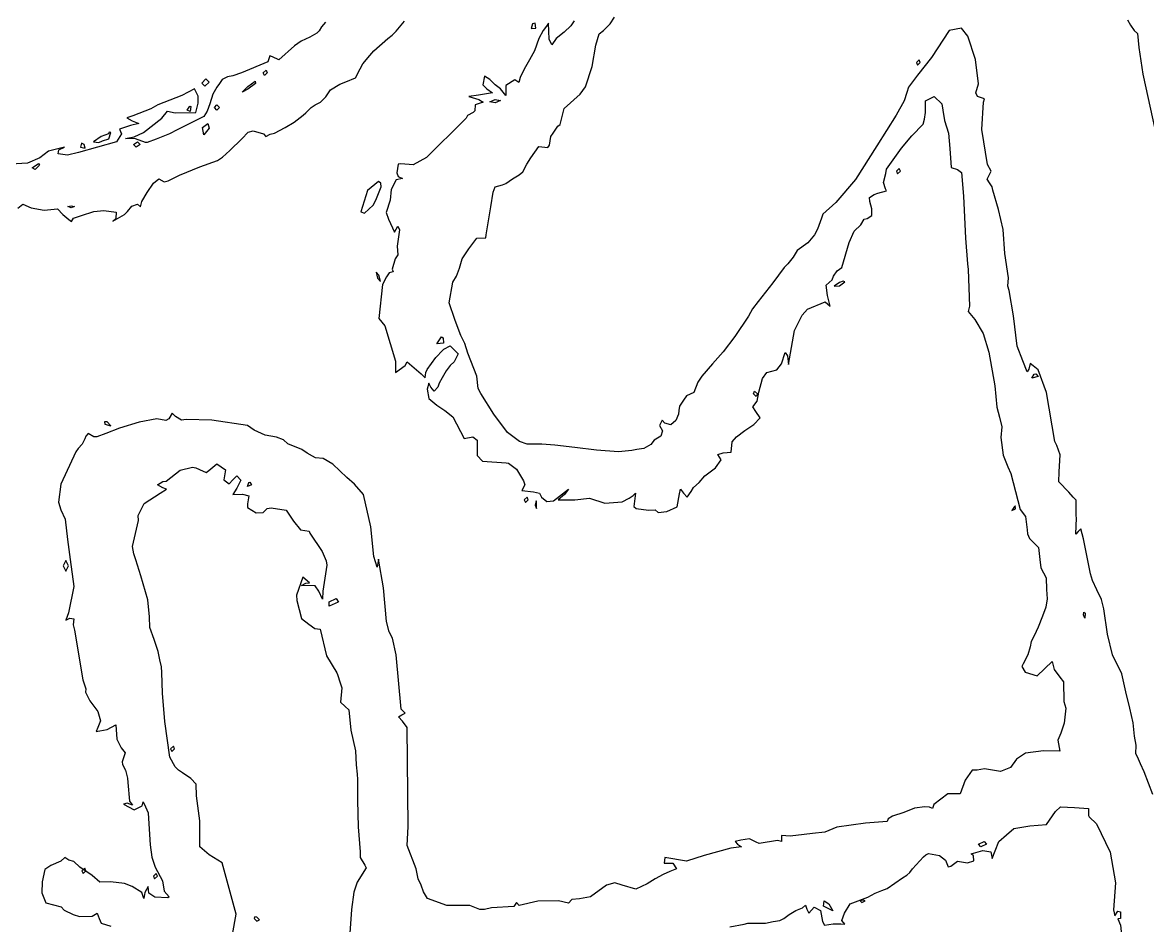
# Model space of a CAD drawing. Extents: x -16 to 63, y -3 to 108.
# Drawn here: x -0.425 to 3.085, y 2.155 to 4.972 of the extents above; entities that cross this region are included whole.
import ezdxf

# ---------------------------------------------------------------- set-up
doc = ezdxf.new("R2010")
doc.units = 0

msp = doc.modelspace()

# ---------------------------------------------------------------- linework, layer by layer
at = {"layer": 'Layer 1'}
for p, q in [((1.40855, 4.96735), (1.421821, 4.98806)), ((0.507789, 4.957937), (0.50006, 4.945833)), ((0.520478, 4.973251), (0.507789, 4.957937)), ((0.740738, 4.945122), (0.766698, 4.976333)), ((1.165469, 4.96739), (1.161823, 4.953535)), ((1.161823, 4.953535), (1.175824, 4.953983)), ((1.173928, 4.97016), (1.165469, 4.96739)), ((1.175824, 4.953983), (1.173928, 4.970171)), ((1.173928, 4.970171), (1.173928, 4.97016)), ((1.209173, 4.959993), (1.199402, 4.946575)), ((1.215591, 4.969472), (1.209173, 4.959993)), ((1.218216, 4.919594), (1.215591, 4.969472)), ((1.285741, 4.961159), (1.265032, 4.941325)), ((1.296242, 4.977202), (1.285741, 4.961159)), ((1.386965, 4.94664), (1.40855, 4.96735)), ((2.504559, 4.954493), (2.466202, 4.946617)), ((2.524247, 4.928825), (2.504559, 4.954493)), ((3.022448, 4.979575), (3.03149, 4.963095)), ((3.03149, 4.963095), (3.043449, 4.946615)), ((0.4706, 4.925999), (0.444494, 4.913602)), ((0.492768, 4.938396), (0.4706, 4.925999)), ((0.50006, 4.945833), (0.492768, 4.938396)), ((0.671026, 4.883722), (0.714778, 4.92208)), ((0.714778, 4.92208), (0.728342, 4.932725)), ((0.728342, 4.932725), (0.740738, 4.945122)), ((1.185839, 4.921782), (1.17213, 4.883279)), ((1.199402, 4.946575), (1.185839, 4.921782)), ((1.226237, 4.901801), (1.218216, 4.919594)), ((1.239655, 4.921636), (1.226237, 4.901801)), ((1.265032, 4.941325), (1.239655, 4.921636)), ((1.363339, 4.900554), (1.374131, 4.936431)), ((1.374131, 4.936431), (1.386965, 4.94664)), ((2.466202, 4.946617), (2.410636, 4.862758)), ((2.54802, 4.856632), (2.524247, 4.928825)), ((3.043449, 4.946615), (3.054242, 4.937573)), ((3.054242, 4.937573), (3.058179, 4.894257)), ((0.423638, 4.899164), (0.374198, 4.855702)), ((0.444494, 4.913602), (0.423638, 4.899164)), ((0.658046, 4.868555), (0.671026, 4.883722)), ((1.17213, 4.883279), (1.156962, 4.855569)), ((1.351963, 4.834341), (1.363339, 4.900554)), ((3.058179, 4.894257), (3.070284, 4.810107)), ((0.340216, 4.849137), (0.25767, 4.814865)), ((0.346342, 4.868097), (0.340216, 4.849137)), ((0.354801, 4.864453), (0.346342, 4.868097)), ((0.374198, 4.855702), (0.354801, 4.864453)), ((0.636023, 4.843179), (0.658046, 4.868555)), ((1.156962, 4.855569), (1.14019, 4.826401)), ((2.372458, 4.855673), (2.363707, 4.84736)), ((2.363707, 4.84736), (2.367353, 4.839047)), ((2.410636, 4.862758), (2.367175, 4.807921)), ((2.367353, 4.839047), (2.376104, 4.84736)), ((2.376104, 4.84736), (2.372458, 4.855673)), ((2.372458, 4.855673), (2.372458, 4.855673)), ((2.557791, 4.780065), (2.54802, 4.856632)), ((0.25767, 4.814865), (0.230835, 4.805676)), ((0.325997, 4.8144), (0.334748, 4.822566)), ((0.329643, 4.806086), (0.325997, 4.8144)), ((0.338394, 4.8144), (0.329643, 4.806086)), ((0.334748, 4.822566), (0.338394, 4.8144)), ((0.334748, 4.822566), (0.334748, 4.822566)), ((0.613126, 4.798842), (0.628148, 4.826844)), ((0.628148, 4.826844), (0.636023, 4.843179)), ((1.14019, 4.826401), (1.127356, 4.800586)), ((1.331399, 4.770609), (1.351963, 4.834341)), ((3.070284, 4.810107), (3.123516, 4.568154)), ((0.147048, 4.795732), (0.13363, 4.782752)), ((0.13363, 4.782752), (0.143548, 4.77298)), ((0.143548, 4.77298), (0.156528, 4.786106)), ((0.156528, 4.786106), (0.147048, 4.795732)), ((0.147048, 4.795732), (0.147048, 4.795732)), ((0.189561, 4.781323), (0.181248, 4.769948)), ((0.197874, 4.794303), (0.189561, 4.781323)), ((0.214354, 4.802032), (0.197874, 4.794303)), ((0.230835, 4.805676), (0.214354, 4.802032)), ((0.301203, 4.781293), (0.278014, 4.763793)), ((0.27816, 4.771959), (0.300182, 4.788877)), ((0.300182, 4.788877), (0.301203, 4.781293)), ((0.300182, 4.788877), (0.300182, 4.788877)), ((0.535246, 4.76224), (0.564269, 4.779741)), ((0.564269, 4.779741), (0.583958, 4.787029)), ((0.583958, 4.787029), (0.613126, 4.798842)), ((1.016512, 4.80467), (1.011408, 4.777689)), ((1.011408, 4.777689), (1.023804, 4.764709)), ((1.032992, 4.793586), (1.016512, 4.80467)), ((1.049618, 4.777106), (1.032992, 4.793586)), ((1.066099, 4.764709), (1.049618, 4.777106)), ((1.082436, 4.775065), (1.082287, 4.744)), ((1.110584, 4.793148), (1.082436, 4.775065)), ((1.123564, 4.785127), (1.110584, 4.793148)), ((1.127356, 4.800586), (1.123564, 4.785127)), ((2.367175, 4.807921), (2.339319, 4.770148)), ((2.549186, 4.752501), (2.557791, 4.780065)), ((0.072158, 4.744586), (-0.003534, 4.71498)), ((0.11139, 4.764859), (0.072158, 4.744586)), ((0.122182, 4.741961), (0.11139, 4.764859)), ((0.12262, 4.720231), (0.122182, 4.741961)), ((0.168122, 4.747779), (0.158643, 4.718174)), ((0.181248, 4.769948), (0.168122, 4.747779)), ((0.259929, 4.754459), (0.27816, 4.771959)), ((0.278014, 4.763793), (0.259929, 4.754459)), ((0.504182, 4.723446), (0.520808, 4.740218)), ((0.520808, 4.740218), (0.535246, 4.76224)), ((0.997844, 4.74502), (0.96678, 4.740645)), ((0.96678, 4.740645), (0.998282, 4.731748)), ((1.041305, 4.752604), (0.997844, 4.74502)), ((1.023804, 4.764709), (1.041305, 4.752604)), ((1.082287, 4.744), (1.066099, 4.764709)), ((1.265187, 4.70323), (1.315065, 4.747711)), ((1.315065, 4.747711), (1.331399, 4.770609)), ((2.333777, 4.753522), (2.326047, 4.72727)), ((2.339319, 4.770148), (2.333777, 4.753522)), ((2.3921, 4.727374), (2.419664, 4.7405)), ((2.419664, 4.7405), (2.443291, 4.718478)), ((2.554145, 4.741126), (2.549186, 4.752501)), ((2.576751, 4.733541), (2.554145, 4.741126)), ((-0.003534, 4.71498), (-0.02541, 4.702875)), ((0.088129, 4.69843), (0.096734, 4.71068)), ((0.096734, 4.710694), (0.100088, 4.710096)), ((0.096734, 4.71068), (0.096734, 4.710694)), ((0.100088, 4.710096), (0.098046, 4.693763)), ((0.115619, 4.690916), (0.12262, 4.720231)), ((0.158643, 4.718174), (0.151059, 4.695276)), ((0.173155, 4.706903), (0.181322, 4.71507)), ((0.181322, 4.69859), (0.173155, 4.706903)), ((0.181322, 4.71507), (0.189635, 4.706903)), ((0.181322, 4.71507), (0.181322, 4.71507)), ((0.189635, 4.706903), (0.181322, 4.69859)), ((0.466992, 4.698653), (0.474868, 4.706966)), ((0.474868, 4.706966), (0.487702, 4.715132)), ((0.487702, 4.715132), (0.504182, 4.723446)), ((0.987052, 4.715122), (0.985594, 4.696162)), ((1.012283, 4.72329), (0.987052, 4.715122)), ((0.998282, 4.731748), (1.012283, 4.72329)), ((1.032896, 4.724109), (1.049376, 4.731694)), ((1.049376, 4.721048), (1.032896, 4.724109)), ((1.049376, 4.731696), (1.065856, 4.728485)), ((1.049376, 4.731694), (1.049376, 4.731696)), ((1.065856, 4.728485), (1.049376, 4.721048)), ((2.326047, 4.72727), (2.300525, 4.68308)), ((2.392541, 4.691497), (2.3921, 4.727374)), ((2.443291, 4.718478), (2.445916, 4.698498)), ((2.567709, 4.638453), (2.573397, 4.723187)), ((2.573397, 4.723187), (2.576751, 4.733541)), ((-0.081122, 4.681145), (-0.09979, 4.674148)), ((-0.09979, 4.674148), (-0.083747, 4.665544)), ((-0.02541, 4.702875), (-0.081122, 4.681145)), ((-0.048308, 4.628335), (0.009009, 4.673109)), ((0.009009, 4.673109), (0.026801, 4.695568)), ((0.026801, 4.695568), (0.050865, 4.690319)), ((0.050865, 4.690319), (0.115619, 4.690916)), ((0.139975, 4.678067), (0.056845, 4.636939)), ((0.098046, 4.693763), (0.088129, 4.69843)), ((0.151059, 4.695276), (0.139975, 4.678067)), ((0.422364, 4.660876), (0.449929, 4.683044)), ((0.449929, 4.683044), (0.458825, 4.690339)), ((0.458825, 4.690339), (0.466992, 4.698653)), ((0.959196, 4.673699), (0.952487, 4.667427)), ((0.962842, 4.682012), (0.959196, 4.673699)), ((0.980927, 4.691346), (0.962842, 4.682012)), ((0.985594, 4.696162), (0.980927, 4.691346)), ((1.252644, 4.653205), (1.265187, 4.70323)), ((2.300525, 4.68308), (2.240146, 4.586824)), ((2.385395, 4.654307), (2.389624, 4.669912)), ((2.389624, 4.669912), (2.392541, 4.691497)), ((2.445916, 4.698498), (2.451313, 4.66612)), ((-0.088414, 4.650375), (-0.122979, 4.638707)), ((-0.122979, 4.638707), (-0.116562, 4.624269)), ((-0.062163, 4.656647), (-0.088414, 4.650375)), ((-0.083747, 4.665544), (-0.062163, 4.656647)), ((0.056845, 4.636939), (0.032781, 4.624542)), ((0.136508, 4.644335), (0.152842, 4.65644)), ((0.140008, 4.621875), (0.136508, 4.644335)), ((0.156634, 4.64171), (0.140008, 4.621875)), ((0.152842, 4.65644), (0.152882, 4.65644)), ((0.152882, 4.65644), (0.156528, 4.641709)), ((0.156528, 4.641709), (0.156634, 4.64171)), ((0.360381, 4.626895), (0.393925, 4.643959)), ((0.393925, 4.643959), (0.422364, 4.660876)), ((0.952487, 4.667427), (0.834792, 4.550899)), ((1.230914, 4.626368), (1.245498, 4.648098)), ((1.245498, 4.648098), (1.252644, 4.653205)), ((2.349809, 4.618576), (2.385395, 4.654307)), ((2.451313, 4.66612), (2.464293, 4.626743)), ((2.585793, 4.528488), (2.567709, 4.638453)), ((-0.132459, 4.599768), (-0.2503, 4.565787)), ((-0.180514, 4.615893), (-0.203557, 4.599412)), ((-0.203557, 4.599412), (-0.186931, 4.597082)), ((-0.186931, 4.597082), (-0.175701, 4.602772)), ((-0.157617, 4.624643), (-0.180514, 4.615893)), ((-0.175701, 4.602772), (-0.155721, 4.608895)), ((-0.155283, 4.629459), (-0.157617, 4.624643)), ((-0.155721, 4.608895), (-0.149596, 4.628438)), ((-0.149596, 4.628438), (-0.155283, 4.629461)), ((-0.155283, 4.629461), (-0.155283, 4.629459)), ((-0.116562, 4.624269), (-0.132459, 4.599768)), ((-0.103874, 4.609814), (-0.076747, 4.615064)), ((-0.072955, 4.608791), (-0.103874, 4.609814)), ((-0.079008, 4.591104), (-0.066173, 4.599416)), ((-0.076747, 4.615064), (-0.048308, 4.628335)), ((-0.041307, 4.597416), (-0.072955, 4.608791)), ((-0.066173, 4.599416), (-0.058298, 4.591104)), ((-0.066173, 4.599416), (-0.066173, 4.599416)), ((-0.008201, 4.607771), (-0.036494, 4.597416)), ((0.032781, 4.624542), (-0.008201, 4.607771)), ((0.221102, 4.572495), (0.258583, 4.608664)), ((0.258583, 4.608664), (0.278418, 4.62952)), ((0.278418, 4.62952), (0.294606, 4.633455)), ((0.294606, 4.633455), (0.326546, 4.624266)), ((0.326546, 4.624266), (0.334276, 4.615954)), ((0.334276, 4.615954), (0.34711, 4.623975)), ((0.34711, 4.623975), (0.360381, 4.626895)), ((1.218955, 4.589178), (1.222893, 4.616013)), ((1.222893, 4.616013), (1.230914, 4.626368)), ((2.317578, 4.579636), (2.349809, 4.618576)), ((2.464293, 4.626743), (2.468522, 4.578615)), ((-0.344368, 4.570454), (-0.370911, 4.549598)), ((-0.294052, 4.58285), (-0.344368, 4.570454)), ((-0.314616, 4.562287), (-0.311991, 4.574683)), ((-0.311991, 4.574683), (-0.294052, 4.58285)), ((-0.2503, 4.565787), (-0.285448, 4.55762)), ((-0.24133, 4.595623), (-0.244539, 4.583227)), ((-0.244539, 4.583227), (-0.230392, 4.579583)), ((-0.232872, 4.591688), (-0.24133, 4.595623)), ((-0.24133, 4.595623), (-0.24133, 4.595623)), ((-0.230392, 4.579583), (-0.232872, 4.591688)), ((-0.071278, 4.582791), (-0.079008, 4.591104)), ((-0.058298, 4.591104), (-0.071278, 4.582791)), ((-0.036494, 4.597416), (-0.041307, 4.597416)), ((0.19835, 4.551931), (0.221102, 4.572495)), ((1.161202, 4.549949), (1.185266, 4.584951)), ((1.185266, 4.584951), (1.213413, 4.582032)), ((1.213413, 4.582032), (1.218955, 4.589178)), ((2.240146, 4.586824), (2.173934, 4.482401)), ((2.270471, 4.514736), (2.317578, 4.579636)), ((2.468522, 4.578615), (2.471876, 4.519694)), ((-0.409705, 4.533261), (-0.461625, 4.530199)), ((-0.409559, 4.53341), (-0.409705, 4.533261)), ((-0.370911, 4.549598), (-0.409559, 4.53341)), ((-0.395379, 4.518368), (-0.375544, 4.53164)), ((-0.375544, 4.53164), (-0.372481, 4.526532)), ((-0.375544, 4.53164), (-0.375544, 4.53164)), ((-0.285448, 4.55762), (-0.314616, 4.562287)), ((0.127909, 4.521159), (0.183183, 4.541576)), ((0.183183, 4.541576), (0.19835, 4.551931)), ((0.746412, 4.530044), (0.742912, 4.503208)), ((0.755162, 4.531067), (0.746412, 4.530044)), ((0.793373, 4.528147), (0.755162, 4.531067)), ((0.834792, 4.550899), (0.793373, 4.528147)), ((1.135825, 4.505905), (1.148513, 4.529531)), ((1.148513, 4.529531), (1.161202, 4.549949)), ((-0.385607, 4.513552), (-0.395379, 4.518368)), ((-0.372481, 4.526532), (-0.385607, 4.513552)), ((0.028882, 4.478281), (0.064321, 4.495782)), ((0.064321, 4.495782), (0.127909, 4.521159)), ((0.742912, 4.503208), (0.746849, 4.491833)), ((1.103448, 4.483736), (1.124012, 4.497009)), ((1.124012, 4.497009), (1.135825, 4.505905)), ((2.260991, 4.472587), (2.26872, 4.501173)), ((2.26872, 4.501173), (2.270471, 4.514736)), ((2.310436, 4.516764), (2.301685, 4.508451)), ((2.301685, 4.508451), (2.305331, 4.500137)), ((2.305331, 4.500137), (2.314082, 4.508451)), ((2.314082, 4.508451), (2.310436, 4.516764)), ((2.310436, 4.516764), (2.310436, 4.516764)), ((2.471876, 4.519694), (2.492294, 4.513422)), ((2.492294, 4.513422), (2.504253, 4.504234)), ((2.504253, 4.504234), (2.51067, 4.429854)), ((2.584772, 4.483568), (2.597315, 4.508361)), ((2.597315, 4.508361), (2.585793, 4.528488)), ((-0.036893, 4.441239), (-0.016621, 4.470408)), ((-0.016621, 4.470408), (0.000005, 4.483679)), ((0.000005, 4.483679), (0.016485, 4.474928)), ((0.016485, 4.474928), (0.028882, 4.478281)), ((0.685466, 4.47564), (0.650609, 4.448076)), ((0.685459, 4.475639), (0.685466, 4.47564)), ((0.692167, 4.47083), (0.685459, 4.475639)), ((0.685605, 4.438161), (0.694063, 4.45887)), ((0.694063, 4.45887), (0.692167, 4.47083)), ((0.740287, 4.481483), (0.724827, 4.451003)), ((0.760267, 4.484836), (0.740287, 4.481483)), ((0.746849, 4.491833), (0.760267, 4.484836)), ((1.043215, 4.442466), (1.049632, 4.458946)), ((1.049632, 4.458946), (1.072821, 4.465651)), ((1.072821, 4.465651), (1.082739, 4.469736)), ((1.082739, 4.469736), (1.103448, 4.483736)), ((2.173934, 4.482401), (2.112097, 4.409918)), ((2.266971, 4.453191), (2.260991, 4.472587)), ((2.591918, 4.471318), (2.584772, 4.483568)), ((2.600669, 4.458921), (2.591918, 4.471318)), ((2.601982, 4.44842), (2.600669, 4.458921)), ((-0.05279, 4.413967), (-0.036893, 4.441239)), ((0.650609, 4.448076), (0.629754, 4.381718)), ((0.677292, 4.417451), (0.685605, 4.438161)), ((0.724827, 4.451003), (0.722056, 4.418043)), ((1.036069, 4.397109), (1.043215, 4.442466)), ((2.217384, 4.42548), (2.231822, 4.434814)), ((2.218697, 4.41323), (2.217384, 4.42548)), ((2.231822, 4.434814), (2.24349, 4.439481)), ((2.24349, 4.439481), (2.270325, 4.446485)), ((2.270325, 4.446485), (2.266971, 4.453191)), ((2.51067, 4.429854), (2.517088, 4.299617)), ((2.620358, 4.388479), (2.601982, 4.44842)), ((-0.440147, 4.392815), (-0.424688, 4.405212)), ((-0.424688, 4.405212), (-0.398582, 4.394127)), ((-0.398582, 4.394127), (-0.357601, 4.385961)), ((-0.357601, 4.385961), (-0.316327, 4.391068)), ((-0.316327, 4.391068), (-0.299847, 4.372546)), ((-0.283662, 4.398198), (-0.273307, 4.399946)), ((-0.273307, 4.394114), (-0.283662, 4.398198)), ((-0.273307, 4.399946), (-0.262952, 4.398198)), ((-0.273307, 4.399946), (-0.273307, 4.399946)), ((-0.262952, 4.398198), (-0.273307, 4.394114)), ((-0.097418, 4.382465), (-0.084438, 4.398946)), ((-0.084438, 4.398946), (-0.066208, 4.404778)), ((-0.066208, 4.404778), (-0.057311, 4.39734)), ((-0.057311, 4.39734), (-0.05279, 4.413967)), ((0.641414, 4.376761), (0.668979, 4.401846)), ((0.668979, 4.401846), (0.677292, 4.417451)), ((0.722056, 4.418043), (0.70966, 4.37954)), ((1.026298, 4.340959), (1.036069, 4.397109)), ((2.112097, 4.409918), (2.072282, 4.373457)), ((2.224968, 4.390187), (2.218697, 4.41323)), ((2.225259, 4.369477), (2.224968, 4.390187)), ((2.63465, 4.326496), (2.620358, 4.388479)), ((-0.299847, 4.372546), (-0.281179, 4.357816)), ((-0.281179, 4.357816), (-0.272866, 4.351402)), ((-0.272866, 4.351402), (-0.266741, 4.361757)), ((-0.266741, 4.361757), (-0.240927, 4.369923)), ((-0.240927, 4.369923), (-0.202424, 4.382028)), ((-0.202424, 4.382028), (-0.17136, 4.38553)), ((-0.17136, 4.38553), (-0.133295, 4.380132)), ((-0.143358, 4.351984), (-0.107481, 4.372986)), ((-0.134316, 4.360006), (-0.143358, 4.351984)), ((-0.133295, 4.380132), (-0.134316, 4.360006)), ((-0.107481, 4.372986), (-0.097418, 4.382465)), ((0.629754, 4.381718), (0.629747, 4.38157)), ((0.629747, 4.38157), (0.641414, 4.376761)), ((0.70966, 4.37954), (0.717098, 4.358831)), ((0.717098, 4.358831), (0.735182, 4.318286)), ((2.067907, 4.361352), (2.054927, 4.327371)), ((2.072282, 4.373457), (2.067907, 4.361352)), ((2.189965, 4.340454), (2.200757, 4.358247)), ((2.200757, 4.358247), (2.2098, 4.360435)), ((2.2098, 4.360435), (2.225259, 4.369477)), ((0.735182, 4.318286), (0.74612, 4.336954)), ((0.750933, 4.324995), (0.744079, 4.273658)), ((0.74612, 4.336954), (0.750933, 4.324995)), ((1.021193, 4.309749), (1.026298, 4.340959)), ((2.054927, 4.327371), (2.045447, 4.30987)), ((2.153796, 4.28518), (2.169255, 4.321057)), ((2.169255, 4.321057), (2.189965, 4.340454)), ((2.640047, 4.251241), (2.63465, 4.326496)), ((0.966794, 4.265687), (0.991879, 4.299085)), ((0.991879, 4.299085), (1.020172, 4.299831)), ((1.020172, 4.299831), (1.021193, 4.309749)), ((2.025175, 4.285077), (1.991339, 4.260283)), ((2.045447, 4.30987), (2.025175, 4.285077)), ((2.131482, 4.20803), (2.153796, 4.28518)), ((2.517088, 4.299617), (2.523651, 4.219112)), ((0.744079, 4.273658), (0.745537, 4.246969)), ((0.946814, 4.235059), (0.966794, 4.265687)), ((1.991339, 4.260283), (1.978943, 4.239719)), ((2.651714, 4.175695), (2.640047, 4.251241)), ((0.736932, 4.234572), (0.727744, 4.202487)), ((0.745537, 4.246969), (0.736932, 4.234572)), ((0.938209, 4.205599), (0.946814, 4.235059)), ((1.962171, 4.21901), (1.950795, 4.207197)), ((1.978943, 4.239719), (1.962171, 4.21901)), ((2.523651, 4.219112), (2.524963, 4.201611)), ((0.67787, 4.192698), (0.682537, 4.17403)), ((0.677876, 4.192698), (0.67787, 4.192698)), ((0.686626, 4.183364), (0.677876, 4.192698)), ((0.691439, 4.164404), (0.686626, 4.183364)), ((0.710826, 4.178571), (0.698284, 4.15509)), ((0.71841, 4.19053), (0.710826, 4.178571)), ((0.73139, 4.194174), (0.71841, 4.19053)), ((0.727744, 4.202487), (0.73139, 4.194174)), ((0.916916, 4.162284), (0.928875, 4.180223)), ((0.928875, 4.180223), (0.938209, 4.205599)), ((1.950795, 4.207197), (1.915501, 4.159798)), ((2.10071, 4.169381), (2.105085, 4.181049)), ((2.105085, 4.181049), (2.116898, 4.196799)), ((2.116898, 4.196799), (2.131482, 4.20803)), ((2.524963, 4.201611), (2.529485, 4.086687)), ((0.682537, 4.17403), (0.682397, 4.17403)), ((0.682397, 4.17403), (0.691439, 4.164404)), ((0.698284, 4.15509), (0.686033, 4.048333)), ((0.905978, 4.097239), (0.916916, 4.162284)), ((1.915501, 4.159798), (1.870144, 4.10117)), ((2.082625, 4.152172), (2.10071, 4.169381)), ((2.086417, 4.120524), (2.082625, 4.152172)), ((2.123893, 4.161194), (2.107412, 4.149381)), ((2.107412, 4.149381), (2.123893, 4.150546)), ((2.13556, 4.165279), (2.123893, 4.161194)), ((2.123893, 4.150546), (2.140519, 4.162506)), ((2.13556, 4.165276), (2.13556, 4.165279)), ((2.140519, 4.162506), (2.13556, 4.165276)), ((2.649089, 4.149589), (2.651714, 4.175695)), ((2.653173, 4.136318), (2.649089, 4.149589)), ((2.094293, 4.086834), (2.086417, 4.120524)), ((2.667028, 4.056979), (2.653173, 4.136318)), ((0.923625, 4.04561), (0.905978, 4.097239)), ((1.852352, 4.078418), (1.839517, 4.055812)), ((1.870144, 4.10117), (1.852352, 4.078418)), ((2.006933, 4.058833), (2.023705, 4.077792)), ((2.023705, 4.077792), (2.079125, 4.100106)), ((2.079125, 4.100106), (2.094293, 4.086834)), ((2.529485, 4.086687), (2.525693, 4.070644)), ((0.686033, 4.048333), (0.704993, 4.02602)), ((0.930625, 4.025193), (0.923625, 4.04561)), ((1.839517, 4.055812), (1.797515, 3.992517)), ((1.98389, 4.011434), (2.006933, 4.058833)), ((2.525693, 4.070644), (2.546402, 4.045413)), ((2.546402, 4.045413), (2.571925, 4.001515)), ((2.678549, 3.962473), (2.667028, 4.056979)), ((0.704993, 4.02602), (0.738099, 3.915034)), ((0.942584, 3.995733), (0.930625, 4.025193)), ((1.965076, 3.904969), (1.98389, 4.011434)), ((0.867601, 3.969124), (0.882185, 3.991437)), ((0.888165, 3.971163), (0.867601, 3.969124)), ((0.882185, 3.991437), (0.882186, 3.991437)), ((0.882186, 3.991437), (0.887582, 3.988518)), ((0.887582, 3.988518), (0.888165, 3.971163)), ((0.954543, 3.971085), (0.942584, 3.995733)), ((0.964607, 3.940458), (0.954543, 3.971085)), ((1.797515, 3.992517), (1.760617, 3.945118)), ((2.571925, 4.001515), (2.590009, 3.943616)), ((0.864691, 3.926847), (0.885838, 3.949452)), ((0.885838, 3.949452), (0.889192, 3.953246)), ((0.889192, 3.953246), (0.908589, 3.962871)), ((0.908589, 3.962871), (0.933966, 3.938078)), ((0.933966, 3.938078), (0.921569, 3.913285)), ((0.992171, 3.868995), (0.964607, 3.940458)), ((1.760617, 3.945118), (1.727656, 3.907054)), ((1.94247, 3.906864), (1.954721, 3.942596)), ((1.954721, 3.942596), (1.962013, 3.931804)), ((1.962013, 3.931804), (1.965076, 3.904969)), ((2.590009, 3.943616), (2.608677, 3.838755)), ((2.696342, 3.916388), (2.678549, 3.962473)), ((0.738099, 3.915034), (0.737953, 3.880178)), ((0.737953, 3.880178), (0.768726, 3.901762)), ((0.768726, 3.901762), (0.775143, 3.913284)), ((0.775143, 3.913284), (0.818313, 3.875511)), ((0.837564, 3.889512), (0.864691, 3.926847)), ((0.909173, 3.901763), (0.896776, 3.885429)), ((0.921569, 3.913285), (0.909173, 3.901763)), ((1.727656, 3.907054), (1.69455, 3.869134)), ((1.928032, 3.88878), (1.94247, 3.906864)), ((2.709322, 3.882114), (2.696342, 3.916388)), ((2.719093, 3.908658), (2.71501, 3.890865)), ((2.727844, 3.90122), (2.719093, 3.908658)), ((2.743887, 3.888387), (2.727844, 3.90122)), ((0.818313, 3.875511), (0.830709, 3.863551)), ((0.830709, 3.863551), (0.832605, 3.88047)), ((0.832605, 3.88047), (0.837564, 3.889512)), ((0.884379, 3.863844), (0.875191, 3.847072)), ((0.896776, 3.885429), (0.884379, 3.863844)), ((0.996546, 3.830639), (0.992171, 3.868995)), ((1.69455, 3.869134), (1.682153, 3.850029)), ((1.884133, 3.860924), (1.896676, 3.880613)), ((1.896676, 3.880613), (1.928032, 3.88878)), ((2.71501, 3.890865), (2.709322, 3.882114)), ((2.723882, 3.862809), (2.731612, 3.875059)), ((2.744008, 3.867618), (2.723882, 3.862809)), ((2.731612, 3.875059), (2.736716, 3.876082)), ((2.736716, 3.876082), (2.736716, 3.876076)), ((2.736716, 3.876076), (2.744008, 3.867618)), ((2.769847, 3.818236), (2.743887, 3.888387)), ((0.84296, 3.847072), (0.83771, 3.82855)), ((0.83771, 3.82855), (0.842814, 3.799527)), ((0.848357, 3.834676), (0.84296, 3.847072)), ((0.859586, 3.822279), (0.848357, 3.834676)), ((0.870816, 3.834676), (0.859586, 3.822279)), ((0.875191, 3.847072), (0.870816, 3.834676)), ((1.004421, 3.814742), (0.996546, 3.830639)), ((1.682153, 3.850029), (1.669757, 3.817506)), ((1.872612, 3.81863), (1.884133, 3.860924)), ((2.608677, 3.838755), (2.614948, 3.771668)), ((0.842814, 3.799527), (0.855357, 3.789173)), ((1.045257, 3.750571), (1.004421, 3.814742)), ((1.636651, 3.794025), (1.624254, 3.775649)), ((1.646568, 3.807297), (1.636651, 3.794025)), ((1.669757, 3.817506), (1.646568, 3.807297)), ((1.855245, 3.814093), (1.858891, 3.822406)), ((1.863995, 3.805781), (1.855245, 3.814093)), ((1.858891, 3.822406), (1.867642, 3.814093)), ((1.858891, 3.822406), (1.858891, 3.822406)), ((1.867642, 3.814093), (1.863995, 3.805781)), ((1.867215, 3.79092), (1.872612, 3.81863)), ((2.795661, 3.665102), (2.769847, 3.818236)), ((0.855357, 3.789173), (0.867754, 3.777797)), ((0.867754, 3.777797), (0.892547, 3.761609)), ((0.892547, 3.761609), (0.91734, 3.741482)), ((1.622213, 3.761503), (1.621772, 3.749835)), ((1.624254, 3.775649), (1.622213, 3.761503)), ((1.853069, 3.773565), (1.867215, 3.79092)), ((1.863132, 3.758835), (1.853069, 3.773565)), ((1.876258, 3.738416), (1.863132, 3.758835)), ((2.614948, 3.771668), (2.623407, 3.741186)), ((-0.161312, 3.726002), (-0.169187, 3.72645)), ((-0.169187, 3.72645), (-0.169187, 3.726428)), ((-0.169187, 3.726428), (-0.168749, 3.718553)), ((-0.149352, 3.714043), (-0.161312, 3.726002)), ((-0.061702, 3.725483), (-0.12281, 3.706087)), ((-0.006136, 3.735547), (-0.061702, 3.725483)), ((0.022157, 3.730439), (-0.006136, 3.735547)), ((0.031491, 3.73598), (0.022157, 3.730439)), ((0.041554, 3.752897), (0.031491, 3.73598)), ((0.052201, 3.743126), (0.041554, 3.752897)), ((0.070285, 3.731896), (0.052201, 3.743126)), ((0.085453, 3.733502), (0.070285, 3.731896)), ((0.165228, 3.731314), (0.085453, 3.733502)), ((0.276797, 3.714979), (0.165228, 3.731314)), ((0.91734, 3.741482), (0.953071, 3.673812)), ((1.087552, 3.693109), (1.045257, 3.750571)), ((1.570435, 3.731315), (1.562268, 3.714835)), ((1.578748, 3.722418), (1.570435, 3.731315)), ((1.597416, 3.716437), (1.578748, 3.722418)), ((1.613459, 3.73073), (1.597416, 3.716437)), ((1.621772, 3.749835), (1.613459, 3.73073)), ((1.856423, 3.717999), (1.876258, 3.738416)), ((2.623407, 3.741186), (2.62997, 3.710705)), ((-0.220233, 3.690336), (-0.227379, 3.682022)), ((-0.203315, 3.679981), (-0.220233, 3.690336)), ((-0.165834, 3.690336), (-0.19369, 3.679981)), ((-0.168749, 3.718553), (-0.149352, 3.714043)), ((-0.12281, 3.706087), (-0.165834, 3.690336)), ((0.297507, 3.699812), (0.276797, 3.714979)), ((0.331634, 3.684936), (0.297507, 3.699812)), ((1.125762, 3.665253), (1.087552, 3.693109)), ((1.562268, 3.714835), (1.571748, 3.698208)), ((1.571748, 3.698208), (1.566498, 3.681874)), ((1.80217, 3.679204), (1.82813, 3.698747)), ((1.82813, 3.698747), (1.856423, 3.717999)), ((2.62997, 3.710705), (2.627344, 3.677307)), ((-0.239776, 3.656354), (-0.251297, 3.643375)), ((-0.231025, 3.67371), (-0.239776, 3.656354)), ((-0.227379, 3.682022), (-0.231025, 3.67371)), ((-0.19369, 3.679981), (-0.203315, 3.679981)), ((0.366782, 3.678373), (0.331634, 3.684936)), ((0.388513, 3.669913), (0.366782, 3.678373)), ((0.402951, 3.657663), (0.388513, 3.669913)), ((0.446266, 3.640162), (0.402951, 3.657663)), ((0.953071, 3.673812), (0.979906, 3.67921)), ((0.979906, 3.67921), (0.993032, 3.669439)), ((0.993032, 3.669439), (0.993182, 3.620873)), ((1.148805, 3.657086), (1.125762, 3.665253)), ((1.194892, 3.656638), (1.148805, 3.657086)), ((1.235727, 3.652994), (1.194892, 3.656638)), ((1.298294, 3.645848), (1.235727, 3.652994)), ((1.534704, 3.655768), (1.51312, 3.642643)), ((1.545497, 3.669477), (1.534704, 3.655768)), ((1.566498, 3.681874), (1.545497, 3.669477)), ((1.785689, 3.632097), (1.78919, 3.664183)), ((1.78919, 3.664183), (1.80217, 3.679204)), ((2.627344, 3.677307), (2.634345, 3.622033)), ((2.802369, 3.652559), (2.795661, 3.665102)), ((2.812578, 3.623682), (2.802369, 3.652559)), ((-0.258881, 3.632874), (-0.305697, 3.531659)), ((-0.251297, 3.643375), (-0.258881, 3.632874)), ((0.462892, 3.628202), (0.446266, 3.640162)), ((0.479372, 3.618868), (0.462892, 3.628202)), ((0.48929, 3.614202), (0.479372, 3.618868)), ((0.993182, 3.620873), (1.010245, 3.603373)), ((1.365527, 3.637535), (1.298294, 3.645848)), ((1.433927, 3.633159), (1.365527, 3.637535)), ((1.47593, 3.637244), (1.433927, 3.633159)), ((1.491681, 3.640014), (1.47593, 3.637244)), ((1.51312, 3.642643), (1.491681, 3.640014)), ((1.743978, 3.623936), (1.760896, 3.630059)), ((1.754187, 3.607309), (1.743978, 3.623936)), ((1.760896, 3.630059), (1.785689, 3.632097)), ((2.634345, 3.622033), (2.649221, 3.585718)), ((2.809807, 3.570742), (2.812578, 3.623682)), ((0.06665, 3.575665), (0.104715, 3.585145)), ((0.104715, 3.585145), (0.114924, 3.582815)), ((0.114924, 3.582815), (0.127174, 3.577275)), ((0.156051, 3.574359), (0.180553, 3.595068)), ((0.180553, 3.595068), (0.180533, 3.595024)), ((0.180533, 3.595024), (0.208389, 3.576356)), ((0.512479, 3.612014), (0.48929, 3.614202)), ((0.543397, 3.594367), (0.512479, 3.612014)), ((0.586712, 3.552218), (0.543397, 3.594367)), ((1.010245, 3.603373), (1.083458, 3.598123)), ((1.083458, 3.598123), (1.090896, 3.596958)), ((1.090896, 3.596958), (1.115835, 3.578437)), ((1.70358, 3.557723), (1.737124, 3.582516)), ((1.737124, 3.582516), (1.754187, 3.607309)), ((2.649221, 3.585718), (2.6587, 3.565009)), ((0.022605, 3.541246), (0.06665, 3.575665)), ((0.127174, 3.577275), (0.147592, 3.567795)), ((0.147592, 3.567795), (0.156051, 3.574359)), ((0.205035, 3.557834), (0.202993, 3.545438)), ((0.208389, 3.576356), (0.205035, 3.557834)), ((0.230849, 3.545438), (0.243245, 3.557834)), ((0.243245, 3.557834), (0.255642, 3.544855)), ((0.610922, 3.532092), (0.586712, 3.552218)), ((1.115835, 3.578437), (1.138149, 3.542413)), ((1.68637, 3.537305), (1.70358, 3.557723)), ((2.6587, 3.565009), (2.68816, 3.453002)), ((2.808057, 3.538656), (2.809807, 3.570742)), ((-0.305697, 3.531659), (-0.313135, 3.475364)), ((-0.004084, 3.529708), (0.012834, 3.5405)), ((0.012688, 3.519936), (-0.004084, 3.529708)), ((0.003646, 3.503454), (0.024064, 3.516434)), ((0.024064, 3.516434), (0.012688, 3.519936)), ((0.012834, 3.5405), (0.022605, 3.541246)), ((0.202993, 3.545438), (0.219327, 3.533041)), ((0.219327, 3.533041), (0.230849, 3.545438)), ((0.243245, 3.519478), (0.230849, 3.499351)), ((0.255642, 3.544855), (0.243245, 3.519478)), ((0.276787, 3.524146), (0.280433, 3.537126)), ((0.288746, 3.529395), (0.276787, 3.524146)), ((0.280433, 3.537126), (0.283642, 3.538149)), ((0.283642, 3.538149), (0.283642, 3.538146)), ((0.283642, 3.538146), (0.288746, 3.529395)), ((0.638924, 3.500153), (0.610922, 3.532092)), ((1.141649, 3.529433), (1.132315, 3.511787)), ((1.132315, 3.511787), (1.169505, 3.508143)), ((1.138149, 3.542413), (1.141649, 3.529433)), ((1.231342, 3.479849), (1.278741, 3.516018)), ((1.278741, 3.516018), (1.265761, 3.499538)), ((1.624242, 3.501865), (1.62745, 3.516304)), ((1.62745, 3.516304), (1.636638, 3.503908)), ((1.661286, 3.508575), (1.668432, 3.521263)), ((1.668432, 3.521263), (1.68637, 3.537305)), ((2.839267, 3.506863), (2.808057, 3.538656)), ((-0.045357, 3.471368), (0.003646, 3.503454)), ((0.230849, 3.499351), (0.260892, 3.500374)), ((0.260892, 3.500374), (0.280873, 3.495267)), ((0.280873, 3.495267), (0.276351, 3.470183)), ((0.661238, 3.398938), (0.638924, 3.500153)), ((1.148944, 3.491634), (1.140194, 3.48332)), ((1.140194, 3.48332), (1.14384, 3.475153)), ((1.14384, 3.475153), (1.15259, 3.48332)), ((1.15259, 3.48332), (1.148944, 3.491634)), ((1.148944, 3.491634), (1.148944, 3.491634)), ((1.169505, 3.508143), (1.187297, 3.503916)), ((1.177092, 3.479529), (1.174613, 3.46684)), ((1.177092, 3.479525), (1.177092, 3.479529)), ((1.178842, 3.477195), (1.177092, 3.479525)), ((1.178842, 3.456485), (1.178842, 3.477195)), ((1.187297, 3.503916), (1.193715, 3.491519)), ((1.193715, 3.491519), (1.210195, 3.477811)), ((1.210195, 3.477811), (1.231342, 3.479849)), ((1.265761, 3.499538), (1.246364, 3.48335)), ((1.246364, 3.48335), (1.265761, 3.483499)), ((1.265761, 3.483499), (1.2977, 3.483051)), ((1.2977, 3.483051), (1.343641, 3.48786)), ((1.343641, 3.48786), (1.391185, 3.472109)), ((1.391185, 3.472109), (1.445293, 3.477217)), ((1.445293, 3.477217), (1.468044, 3.4883)), ((1.468044, 3.4883), (1.479566, 3.496468)), ((1.479566, 3.496468), (1.487733, 3.504052)), ((1.487733, 3.504052), (1.481753, 3.462341)), ((1.617096, 3.461613), (1.624242, 3.501865)), ((1.636638, 3.503908), (1.649035, 3.491511)), ((1.649035, 3.491511), (1.661286, 3.508575)), ((2.853122, 3.491549), (2.839267, 3.506863)), ((2.862019, 3.481632), (2.853122, 3.491549)), ((2.862459, 3.433504), (2.862019, 3.481632)), ((-0.313135, 3.475364), (-0.305988, 3.451445)), ((-0.305988, 3.451445), (-0.292425, 3.422423)), ((-0.064317, 3.434616), (-0.045357, 3.471368)), ((0.276351, 3.470183), (0.276935, 3.458661)), ((0.276935, 3.458661), (0.303332, 3.442181)), ((0.303332, 3.442181), (0.3255, 3.443346)), ((0.3255, 3.443346), (0.337459, 3.456471)), ((0.337459, 3.456471), (0.350877, 3.45851)), ((0.350877, 3.45851), (0.397546, 3.450634)), ((0.397546, 3.450634), (0.420444, 3.416653)), ((1.174613, 3.46684), (1.178842, 3.456485)), ((1.481753, 3.462341), (1.489046, 3.455927)), ((1.489046, 3.455927), (1.527548, 3.451118)), ((1.527548, 3.451118), (1.54855, 3.452283)), ((1.54855, 3.452283), (1.558467, 3.44397)), ((1.558467, 3.44397), (1.585594, 3.446299)), ((1.585594, 3.446299), (1.617096, 3.461613)), ((2.669501, 3.462613), (2.661333, 3.449779)), ((2.661333, 3.449779), (2.672709, 3.454886)), ((2.672272, 3.463777), (2.669501, 3.462613)), ((2.672709, 3.454886), (2.672269, 3.463783)), ((2.672269, 3.463783), (2.672272, 3.463777)), ((2.68816, 3.453002), (2.703911, 3.431125)), ((-0.292425, 3.422423), (-0.284695, 3.359419)), ((-0.082109, 3.337339), (-0.063879, 3.419011)), ((-0.063879, 3.419011), (-0.064317, 3.434616)), ((0.420444, 3.416653), (0.441737, 3.389089)), ((2.703911, 3.431125), (2.709162, 3.38956)), ((2.861584, 3.375753), (2.86348, 3.427381)), ((2.86348, 3.427381), (2.862459, 3.433504)), ((0.441737, 3.389089), (0.468572, 3.385153)), ((0.468572, 3.385153), (0.471197, 3.378881)), ((0.471197, 3.378881), (0.509407, 3.322294)), ((0.671009, 3.30589), (0.661238, 3.398938)), ((2.709162, 3.38956), (2.710912, 3.377018)), ((2.710912, 3.377018), (2.717183, 3.36258)), ((2.86873, 3.384066), (2.861584, 3.375753)), ((2.877189, 3.392379), (2.86873, 3.384066)), ((2.885356, 3.361314), (2.877189, 3.392379)), ((-0.284695, 3.359419), (-0.277257, 3.296561)), ((-0.07788, 3.314297), (-0.082109, 3.337339)), ((2.717183, 3.36258), (2.745185, 3.334578)), ((2.906941, 3.251787), (2.885356, 3.361314)), ((-0.071755, 3.295629), (-0.07788, 3.314297)), ((0.509407, 3.322294), (0.522242, 3.293272)), ((0.680781, 3.272784), (0.671009, 3.30589)), ((2.745185, 3.334578), (2.748539, 3.296805)), ((-0.28978, 3.293291), (-0.298093, 3.276665)), ((-0.298093, 3.276665), (-0.28978, 3.260185)), ((-0.281613, 3.276665), (-0.28978, 3.293291)), ((-0.28978, 3.293291), (-0.28978, 3.293291)), ((-0.28978, 3.260185), (-0.281613, 3.276665)), ((-0.277257, 3.296561), (-0.265298, 3.212993)), ((-0.056004, 3.246334), (-0.071755, 3.295629)), ((0.523992, 3.278833), (0.512178, 3.198182)), ((0.522242, 3.293272), (0.523992, 3.278833)), ((0.685739, 3.297578), (0.680781, 3.272784)), ((0.701199, 3.208468), (0.685739, 3.297578)), ((2.748539, 3.296805), (2.751893, 3.270699)), ((2.751893, 3.270699), (2.768956, 3.239488)), ((-0.034711, 3.171225), (-0.056004, 3.246334)), ((0.449029, 3.242245), (0.429486, 3.185367)), ((0.470468, 3.224307), (0.449029, 3.242245)), ((2.768956, 3.239488), (2.770269, 3.203611)), ((2.913649, 3.231807), (2.906941, 3.251787)), ((2.926775, 3.2022), (2.913649, 3.231807)), ((-0.265298, 3.212993), (-0.28207, 3.1303)), ((0.444799, 3.215831), (0.4588, 3.22356)), ((0.487385, 3.214517), (0.444799, 3.215831)), ((0.4588, 3.22356), (0.470468, 3.224307)), ((0.499053, 3.198182), (0.487385, 3.214517)), ((0.510428, 3.173389), (0.499053, 3.198182)), ((0.512178, 3.198182), (0.510428, 3.173389)), ((0.710678, 3.103607), (0.701199, 3.208468)), ((2.770269, 3.203611), (2.771436, 3.174734)), ((2.941068, 3.172595), (2.926775, 3.2022)), ((-0.029169, 3.117847), (-0.034711, 3.171225)), ((0.429486, 3.185367), (0.430944, 3.169324)), ((0.430944, 3.169324), (0.444799, 3.113321)), ((0.531304, 3.150944), (0.531887, 3.165236)), ((0.560035, 3.16407), (0.531304, 3.150944)), ((0.531887, 3.165236), (0.553326, 3.175446)), ((0.553326, 3.175446), (0.55333, 3.17545)), ((0.55333, 3.17545), (0.560185, 3.164075)), ((0.560185, 3.164075), (0.560035, 3.16407)), ((2.771436, 3.174734), (2.767644, 3.1479)), ((2.948506, 3.143426), (2.941068, 3.172595)), ((-0.28207, 3.1303), (-0.290092, 3.107986)), ((2.767644, 3.1479), (2.757144, 3.119898)), ((2.885194, 3.124551), (2.886798, 3.133155)), ((2.889569, 3.113759), (2.885194, 3.124551)), ((2.886798, 3.133155), (2.8868, 3.133154)), ((2.8868, 3.133154), (2.890154, 3.12951)), ((2.89001, 3.12951), (2.889569, 3.113759)), ((2.890154, 3.12951), (2.89001, 3.12951)), ((2.959735, 3.064234), (2.948506, 3.143426)), ((-0.290092, 3.107986), (-0.278278, 3.113676)), ((-0.278278, 3.113676), (-0.26559, 3.111929)), ((-0.26559, 3.111929), (-0.267048, 3.093116)), ((-0.267048, 3.093116), (-0.263548, 3.076197)), ((-0.028585, 3.085324), (-0.029169, 3.117847)), ((0.444799, 3.113321), (0.467842, 3.095382)), ((0.467842, 3.095382), (0.48651, 3.081527)), ((0.719137, 3.071521), (0.710678, 3.103607)), ((2.757144, 3.119898), (2.74431, 3.086354)), ((-0.263548, 3.076197), (-0.237005, 2.921459)), ((-0.014438, 3.047696), (-0.028585, 3.085324)), ((0.48651, 3.081527), (0.50299, 3.079481)), ((0.50299, 3.079481), (0.522679, 2.996206)), ((0.729492, 3.051541), (0.719137, 3.071521)), ((2.731038, 3.058498), (2.722433, 3.041289)), ((2.74431, 3.086354), (2.731038, 3.058498)), ((2.975486, 2.99948), (2.959735, 3.064234)), ((-0.00175, 3.009632), (-0.014438, 3.047696)), ((0.740138, 2.99933), (0.729492, 3.051541)), ((2.719079, 3.024371), (2.711204, 2.999724)), ((2.722433, 3.041289), (2.719079, 3.024371)), ((0.002625, 2.983526), (-0.00175, 3.009632)), ((0.522679, 2.996206), (0.55491, 2.942973)), ((0.756327, 2.83059), (0.740138, 2.99933)), ((2.711204, 2.999724), (2.696765, 2.971431)), ((3.005384, 2.94056), (2.975486, 2.99948)), ((0.008605, 2.962233), (0.002625, 2.983526)), ((0.009771, 2.944878), (0.008605, 2.962233)), ((2.696765, 2.971431), (2.692682, 2.962825)), ((2.692682, 2.962825), (2.703036, 2.945762)), ((2.740955, 2.934387), (2.787042, 2.979014)), ((2.787042, 2.979014), (2.793896, 2.954221)), ((2.793896, 2.954221), (2.811252, 2.929428)), ((-0.237005, 2.921459), (-0.227379, 2.894041)), ((0.011376, 2.879978), (0.009771, 2.944878)), ((0.55491, 2.942973), (0.557827, 2.938597)), ((0.557827, 2.938597), (0.56614, 2.912492)), ((2.703036, 2.945762), (2.740955, 2.934387)), ((2.811252, 2.929428), (2.822773, 2.91499)), ((2.822773, 2.91499), (2.823794, 2.85359)), ((3.017781, 2.883681), (3.005384, 2.94056)), ((-0.227379, 2.894041), (-0.229421, 2.882957)), ((-0.229421, 2.882957), (-0.214983, 2.85656)), ((0.018668, 2.79116), (0.011376, 2.879978)), ((0.56614, 2.912492), (0.571099, 2.896595)), ((0.571099, 2.896595), (0.566578, 2.851675)), ((3.030177, 2.833365), (3.017781, 2.883681)), ((-0.214983, 2.85656), (-0.19019, 2.823307)), ((0.566578, 2.851675), (0.581745, 2.838695)), ((2.823794, 2.85359), (2.830211, 2.83288)), ((-0.19019, 2.823307), (-0.181877, 2.793409)), ((0.581745, 2.838695), (0.592975, 2.82834)), ((0.592975, 2.82834), (0.599392, 2.764315)), ((0.747431, 2.806524), (0.758077, 2.812505)), ((0.768724, 2.817172), (0.756327, 2.83059)), ((0.758077, 2.812505), (0.768724, 2.817172)), ((2.830211, 2.83288), (2.825252, 2.786648)), ((3.04024, 2.787716), (3.030177, 2.833365)), ((-0.181877, 2.793409), (-0.190773, 2.7727)), ((-0.160875, 2.766281), (-0.133894, 2.781011)), ((-0.133894, 2.781011), (-0.131561, 2.736237)), ((0.034127, 2.680903), (0.018668, 2.79116)), ((0.759973, 2.792523), (0.747431, 2.806524)), ((0.774703, 2.772689), (0.759973, 2.792523)), ((2.825252, 2.786648), (2.814606, 2.75573)), ((3.044324, 2.745568), (3.04024, 2.787716)), ((-0.190773, 2.7727), (-0.195148, 2.760158)), ((-0.195148, 2.760158), (-0.160875, 2.766281)), ((0.599392, 2.764315), (0.613101, 2.700145)), ((0.778349, 2.464378), (0.774703, 2.772689)), ((2.814606, 2.75573), (2.805709, 2.733416)), ((3.049429, 2.717858), (3.044324, 2.745568)), ((-0.131561, 2.736237), (-0.11756, 2.709548)), ((-0.11756, 2.709548), (-0.105309, 2.693943)), ((0.045348, 2.714586), (0.036597, 2.706273)), ((0.036597, 2.706273), (0.040244, 2.698106)), ((0.040244, 2.698106), (0.048994, 2.706273)), ((0.048994, 2.706273), (0.045348, 2.714586)), ((0.045348, 2.714586), (0.045348, 2.714586)), ((2.805709, 2.733416), (2.811543, 2.698997)), ((3.048846, 2.691315), (3.049429, 2.717858)), ((-0.105309, 2.693943), (-0.114643, 2.665358)), ((0.050899, 2.649839), (0.034127, 2.680903)), ((0.613101, 2.700145), (0.616164, 2.6561)), ((2.67591, 2.673933), (2.657534, 2.648119)), ((2.704057, 2.693038), (2.67591, 2.673933)), ((2.760498, 2.699744), (2.704057, 2.693038)), ((2.811543, 2.698997), (2.760498, 2.699744)), ((3.053951, 2.681397), (3.048846, 2.691315)), ((3.063431, 2.660105), (3.053951, 2.681397)), ((-0.114643, 2.665358), (-0.113185, 2.65719)), ((-0.113185, 2.65719), (-0.103705, 2.639398)), ((-0.103705, 2.639398), (-0.098017, 2.614604)), ((0.060816, 2.64036), (0.050899, 2.649839)), ((0.073942, 2.631609), (0.060816, 2.64036)), ((0.616164, 2.6561), (0.619227, 2.627807)), ((2.538235, 2.639514), (2.515775, 2.60845)), ((2.553256, 2.639365), (2.538235, 2.639514)), ((2.575862, 2.644181), (2.553256, 2.639365)), ((2.626615, 2.635723), (2.575862, 2.644181)), ((2.657534, 2.648119), (2.626615, 2.635723)), ((3.074223, 2.634582), (3.063431, 2.660105)), ((3.101495, 2.563703), (3.074223, 2.634582)), ((-0.098017, 2.614604), (-0.096559, 2.601041)), ((-0.096559, 2.601041), (-0.091746, 2.542996)), ((0.099319, 2.614108), (0.073942, 2.631609)), ((0.115945, 2.596315), (0.099319, 2.614108)), ((0.619227, 2.627807), (0.619664, 2.610889)), ((0.619664, 2.610889), (0.619956, 2.54526)), ((2.515775, 2.60845), (2.500607, 2.565864)), ((0.117403, 2.559854), (0.115945, 2.596315)), ((2.4621, 2.5659), (2.417764, 2.532648)), ((2.500607, 2.565864), (2.4621, 2.5659)), ((-0.098601, 2.536577), (-0.109976, 2.533658)), ((-0.109976, 2.533658), (-0.076578, 2.516448)), ((-0.082558, 2.531037), (-0.098601, 2.536577)), ((-0.091746, 2.542996), (-0.082558, 2.531037)), ((-0.076578, 2.516448), (-0.052514, 2.528844)), ((-0.052514, 2.528844), (-0.049306, 2.541241)), ((-0.049306, 2.541241), (-0.041285, 2.525344)), ((0.127758, 2.48212), (0.117403, 2.559854)), ((0.619956, 2.54526), (0.622144, 2.462713)), ((2.417764, 2.532648), (2.41368, 2.520543)), ((-0.041285, 2.525344), (-0.033701, 2.506822)), ((-0.033701, 2.506822), (-0.028159, 2.422963)), ((2.288985, 2.495902), (2.275713, 2.488026)), ((2.324279, 2.508152), (2.288985, 2.495902)), ((2.357968, 2.521715), (2.324279, 2.508152)), ((2.390054, 2.525359), (2.357968, 2.521715)), ((2.405221, 2.524336), (2.390054, 2.525359)), ((2.41368, 2.520543), (2.405221, 2.524336)), ((2.76954, 2.470782), (2.798125, 2.510889)), ((2.798125, 2.510889), (2.813876, 2.525036)), ((2.813876, 2.525036), (2.857191, 2.523871)), ((2.857191, 2.523871), (2.90109, 2.519936)), ((2.90109, 2.519936), (2.901381, 2.498643)), ((2.901381, 2.498643), (2.902548, 2.494267)), ((2.902548, 2.494267), (2.926029, 2.472392)), ((0.127757, 2.40059), (0.127758, 2.48212)), ((0.622144, 2.462713), (0.628269, 2.385417)), ((0.774995, 2.40502), (0.778349, 2.464378)), ((2.11587, 2.461919), (2.077805, 2.446023)), ((2.204542, 2.475045), (2.11587, 2.461919)), ((2.27265, 2.479421), (2.204542, 2.475045)), ((2.275713, 2.488026), (2.27265, 2.479421)), ((2.645282, 2.438407), (2.667742, 2.457658)), ((2.667742, 2.457658), (2.717766, 2.465824)), ((2.717766, 2.465824), (2.76954, 2.470782)), ((2.926029, 2.472392), (2.968615, 2.384011)), ((-0.028159, 2.422963), (-0.0267, 2.407358)), ((1.842853, 2.425304), (1.815726, 2.421951)), ((1.863854, 2.414948), (1.842853, 2.425304)), ((1.943338, 2.435808), (1.943047, 2.41714)), ((1.96959, 2.434351), (1.943338, 2.435808)), ((2.013342, 2.439018), (1.96959, 2.434351)), ((2.040031, 2.442521), (2.013342, 2.439018)), ((2.077805, 2.446023), (2.040031, 2.442521)), ((2.620927, 2.417113), (2.645282, 2.438407)), ((-0.0267, 2.407358), (-0.02145, 2.368856)), ((0.156634, 2.375797), (0.127757, 2.40059)), ((0.803434, 2.332245), (0.774995, 2.40502)), ((1.78437, 2.396869), (1.701678, 2.373534)), ((1.818352, 2.401244), (1.78437, 2.396869)), ((1.815726, 2.421951), (1.79808, 2.417724)), ((1.79808, 2.417724), (1.805518, 2.408974)), ((1.805518, 2.408974), (1.818352, 2.401244)), ((1.873626, 2.411013), (1.863854, 2.414948)), ((1.930213, 2.420201), (1.873626, 2.411013)), ((1.943047, 2.41714), (1.930213, 2.420201)), ((2.534296, 2.379341), (2.571486, 2.389405)), ((2.557898, 2.408753), (2.575399, 2.417066)), ((2.56519, 2.40044), (2.557898, 2.408753)), ((2.582691, 2.408753), (2.56519, 2.40044)), ((2.571486, 2.389405), (2.595842, 2.385612)), ((2.575399, 2.417066), (2.582691, 2.408753)), ((2.575399, 2.417066), (2.575399, 2.417066)), ((2.600654, 2.364173), (2.609551, 2.388091)), ((2.609551, 2.388091), (2.620927, 2.417113)), ((-0.305697, 2.356009), (-0.337199, 2.3423)), ((-0.2933, 2.367531), (-0.305697, 2.356009)), ((-0.280904, 2.35878), (-0.2933, 2.367531)), ((-0.265007, 2.354987), (-0.280904, 2.35878)), ((-0.246339, 2.336902), (-0.265007, 2.354987)), ((-0.02145, 2.368856), (-0.011241, 2.337208)), ((0.197908, 2.351003), (0.156634, 2.375797)), ((0.628269, 2.385417), (0.627686, 2.367478)), ((0.627686, 2.367478), (0.64227, 2.343997)), ((1.578733, 2.367992), (1.576982, 2.349615)), ((1.646841, 2.356178), (1.578733, 2.367992)), ((1.701678, 2.373534), (1.646841, 2.356178)), ((2.35214, 2.332381), (2.386121, 2.369863)), ((2.386121, 2.369863), (2.39283, 2.375844)), ((2.39283, 2.375844), (2.401872, 2.38007)), ((2.401872, 2.38007), (2.436291, 2.373507)), ((2.436291, 2.373507), (2.454813, 2.358922)), ((2.454813, 2.358922), (2.463126, 2.33865)), ((2.471439, 2.340255), (2.492148, 2.356444)), ((2.492148, 2.356444), (2.523359, 2.351045)), ((2.523359, 2.351045), (2.543485, 2.356735)), ((2.541734, 2.372778), (2.534296, 2.379341)), ((2.543485, 2.356735), (2.541734, 2.372778)), ((2.595842, 2.385612), (2.600654, 2.364173)), ((2.968615, 2.384011), (2.985241, 2.288921)), ((-0.355283, 2.329758), (-0.364471, 2.291547)), ((-0.337199, 2.3423), (-0.355283, 2.329758)), ((-0.208566, 2.311234), (-0.246339, 2.336902)), ((-0.231452, 2.334376), (-0.240202, 2.326063)), ((-0.240202, 2.326063), (-0.236556, 2.31775)), ((-0.236556, 2.31775), (-0.227806, 2.326063)), ((-0.227806, 2.326063), (-0.231452, 2.334376)), ((-0.231452, 2.334376), (-0.231452, 2.334376)), ((-0.008313, 2.317896), (-0.017063, 2.309583)), ((-0.011241, 2.337208), (0.01151, 2.295205)), ((-0.004667, 2.309583), (-0.008313, 2.317896)), ((-0.008313, 2.317896), (-0.008313, 2.317896)), ((0.241223, 2.190867), (0.197908, 2.351003)), ((0.647229, 2.335101), (0.619227, 2.290328)), ((0.64227, 2.343997), (0.647229, 2.335101)), ((0.809122, 2.301472), (0.803434, 2.332245)), ((1.594921, 2.324086), (1.57392, 2.314897)), ((1.576982, 2.349615), (1.603817, 2.349316)), ((1.615485, 2.332107), (1.594921, 2.324086)), ((1.603817, 2.349316), (1.615485, 2.332107)), ((2.334201, 2.312838), (2.343243, 2.32086)), ((2.343243, 2.32086), (2.35214, 2.332381)), ((2.463126, 2.33865), (2.471439, 2.340255)), ((-0.364471, 2.291547), (-0.365201, 2.256983)), ((-0.183773, 2.290962), (-0.208566, 2.311234)), ((-0.150666, 2.291261), (-0.183773, 2.290962)), ((-0.107351, 2.286012), (-0.150666, 2.291261)), ((-0.083433, 2.276678), (-0.107351, 2.286012)), ((-0.017063, 2.309583), (-0.013417, 2.30127)), ((-0.013417, 2.30127), (-0.004667, 2.309583)), ((0.01151, 2.295205), (0.016615, 2.262537)), ((0.619227, 2.290328), (0.608727, 2.258971)), ((0.81831, 2.280763), (0.809122, 2.301472)), ((1.422389, 2.288354), (1.396867, 2.281357)), ((1.446162, 2.281208), (1.422389, 2.288354)), ((1.523312, 2.285), (1.487873, 2.268373)), ((1.548251, 2.30148), (1.523312, 2.285)), ((1.57392, 2.314897), (1.548251, 2.30148)), ((2.272947, 2.270689), (2.32093, 2.304233)), ((2.32093, 2.304233), (2.334201, 2.312838)), ((2.985241, 2.288921), (2.979115, 2.204187)), ((-0.365201, 2.256983), (-0.352658, 2.226064)), ((-0.053535, 2.25801), (-0.083433, 2.276678)), ((-0.047264, 2.239488), (-0.053535, 2.25801)), ((-0.043618, 2.25801), (-0.047264, 2.239488)), ((-0.033409, 2.276678), (-0.043618, 2.25801)), ((-0.03093, 2.255968), (-0.033409, 2.276678)), ((-0.012262, 2.243572), (-0.03093, 2.255968)), ((0.016615, 2.262537), (0.032512, 2.244744)), ((0.608727, 2.258971), (0.601435, 2.205156)), ((0.825602, 2.260199), (0.81831, 2.280763)), ((0.838145, 2.239489), (0.825602, 2.260199)), ((1.396867, 2.281357), (1.347281, 2.244751)), ((1.487873, 2.268373), (1.446162, 2.281208)), ((2.212131, 2.24342), (2.234883, 2.256545)), ((2.234883, 2.256545), (2.256467, 2.264275)), ((2.256467, 2.264275), (2.272947, 2.270689)), ((-0.352658, 2.226064), (-0.305114, 2.213667)), ((-0.305114, 2.213667), (-0.295342, 2.20375)), ((0.027699, 2.241533), (-0.012262, 2.243572)), ((0.032512, 2.244744), (0.027699, 2.241533)), ((0.898961, 2.217467), (0.838145, 2.239489)), ((0.970424, 2.217616), (0.898961, 2.217467)), ((1.001342, 2.205219), (0.970424, 2.217616)), ((1.107516, 2.214546), (1.037803, 2.21032)), ((1.115829, 2.226943), (1.107516, 2.214546)), ((1.124142, 2.2179), (1.115829, 2.226943)), ((1.182625, 2.231755), (1.124142, 2.2179)), ((1.247233, 2.232353), (1.182625, 2.231755)), ((1.27786, 2.225207), (1.247233, 2.232353)), ((1.288214, 2.236582), (1.27786, 2.225207)), ((1.312133, 2.238628), (1.288214, 2.236582)), ((1.347281, 2.244751), (1.312133, 2.238628)), ((2.008535, 2.210463), (2.017723, 2.218631)), ((2.017723, 2.218631), (2.022098, 2.206234)), ((2.028516, 2.193838), (2.044996, 2.212506)), ((2.044996, 2.212506), (2.064976, 2.20215)), ((2.074315, 2.215809), (2.076503, 2.232726)), ((2.102608, 2.200933), (2.074315, 2.215809)), ((2.076502, 2.232726), (2.090649, 2.222955)), ((2.076503, 2.232726), (2.076502, 2.232726)), ((2.090649, 2.222955), (2.102608, 2.200933)), ((2.139064, 2.193979), (2.157295, 2.223439)), ((2.157295, 2.223439), (2.212131, 2.24342)), ((2.197697, 2.234182), (2.188509, 2.232577)), ((2.188509, 2.232577), (2.193468, 2.227619)), ((2.193468, 2.227619), (2.204406, 2.231995)), ((2.197698, 2.234182), (2.197697, 2.234182)), ((2.204406, 2.231995), (2.197698, 2.234182)), ((-0.295342, 2.20375), (-0.267049, 2.189457)), ((-0.267049, 2.189457), (-0.247798, 2.183043)), ((-0.247798, 2.183043), (-0.20842, 2.184357)), ((-0.20842, 2.184357), (-0.192815, 2.193983)), ((-0.192815, 2.193983), (-0.185961, 2.176919)), ((-0.185961, 2.176919), (-0.180419, 2.16219)), ((0.230139, 2.127135), (0.241223, 2.190867)), ((0.299412, 2.182411), (0.297079, 2.177744)), ((0.297079, 2.177744), (0.305392, 2.168994)), ((0.305392, 2.181388), (0.299412, 2.182411)), ((0.299412, 2.182411), (0.299412, 2.182411)), ((0.313559, 2.172638), (0.305392, 2.181388)), ((0.601435, 2.205156), (0.594288, 2.102775)), ((1.016656, 2.204921), (1.001342, 2.205219)), ((1.037803, 2.21032), (1.016656, 2.204921)), ((1.937364, 2.170502), (1.950199, 2.177357)), ((1.950199, 2.177357), (1.967116, 2.189754)), ((1.967116, 2.189754), (1.987826, 2.20215)), ((1.987826, 2.20215), (2.008535, 2.210463)), ((2.022098, 2.206234), (2.028516, 2.193838)), ((2.064976, 2.20215), (2.071102, 2.16744)), ((2.130751, 2.171082), (2.139064, 2.193979)), ((2.979115, 2.204187), (2.982907, 2.185665)), ((2.982907, 2.185665), (2.992824, 2.200104)), ((3.000408, 2.177355), (2.992241, 2.175749)), ((2.992824, 2.200104), (3.000408, 2.198065)), ((3.000408, 2.198065), (3.000408, 2.177355)), ((-0.180419, 2.16219), (-0.150084, 2.153731)), ((0.305392, 2.168994), (0.313559, 2.172638)), ((1.781751, 2.151399), (1.826232, 2.160003)), ((1.826232, 2.160003), (1.838192, 2.162191)), ((1.838192, 2.162191), (1.892737, 2.163065)), ((1.892737, 2.163065), (1.917092, 2.167441)), ((1.917092, 2.167441), (1.937364, 2.170502)), ((2.071102, 2.16744), (2.077081, 2.15621)), ((2.077081, 2.15621), (2.103625, 2.160877)), ((2.103625, 2.160877), (2.128418, 2.160728)), ((2.128418, 2.160728), (2.140814, 2.159122)), ((2.140814, 2.159122), (2.130751, 2.171082)), ((2.992241, 2.175749), (3.000992, 2.156352)), ((3.000992, 2.156352), (3.0042, 2.126163))]:
    msp.add_line(p, q, dxfattribs=at)

doc.saveas('drawing.dxf')
